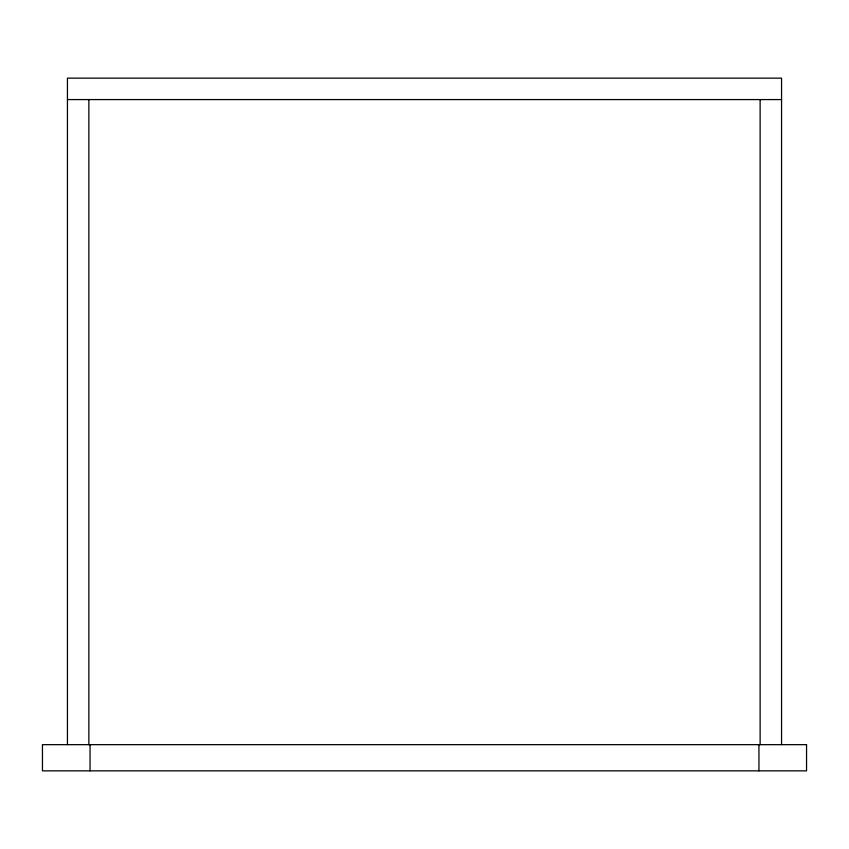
<?xml version="1.0" encoding="UTF-8"?>
<svg xmlns="http://www.w3.org/2000/svg" width="849" height="849" viewBox="0 0 849 849"><rect width="100%" height="100%" fill="white"/><g stroke="black" fill="none" stroke-linecap="round" stroke-linejoin="round"><path stroke-width="1.27" d="M67.442 99.577L781.558 99.577M781.558 744.658L781.558 78.15L67.442 78.15L67.442 744.658M760.131 99.577L760.131 744.658M758.942 744.658L758.942 770.85M90.058 744.658L90.058 770.85M88.869 99.577L88.869 744.658M806.55 744.658L42.45 744.658L42.45 770.85L806.55 770.85L806.55 744.658"/></g></svg>
